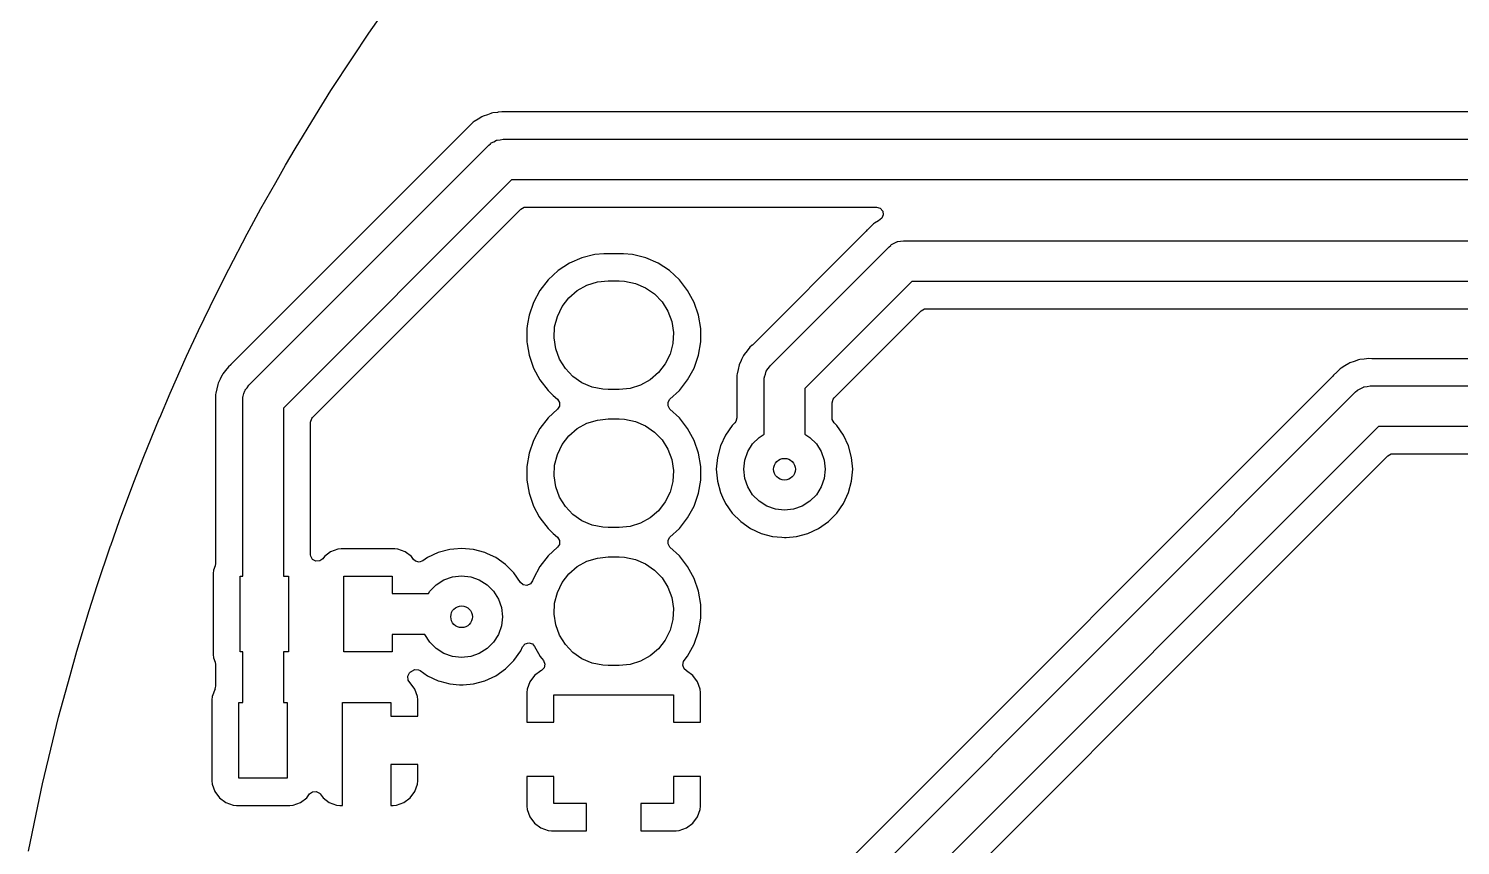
# Model space of a CAD drawing. Extents: x 4.71 to 7.86, y -5.32 to -1.9.
# Drawn here: x 4.742 to 5.78, y -3.177 to -2.586 of the extents above; entities that cross this region are included whole.
import ezdxf

# ---------------------------------------------------------------- set-up
doc = ezdxf.new("R2010")
doc.units = 0
doc.header["$MEASUREMENT"] = 0
doc.layers.add('BLACK', color=7, linetype='CONTINUOUS')

msp = doc.modelspace()

# ---------------------------------------------------------------- linework, layer by layer
at = {"layer": 'BLACK', "linetype": 'CONTINUOUS'}
for p, q in [((4.98874, -2.589), (5.00492, -2.56597)), ((4.97687, -2.60684), (4.98874, -2.589)), ((4.96134, -2.63048), (4.97687, -2.60684)), ((4.95012, -2.64857), (4.96134, -2.63048)), ((5.08517, -2.64583), (5.08245, -2.6462)), ((5.08741, -2.64602), (5.08517, -2.64583)), ((5.08517, -2.64583), (5.08517, -2.64583)), ((5.08517, -2.64583), (5.08517, -2.64583)), ((5.08761, -2.64602), (5.08741, -2.64602)), ((6.62685, -2.64602), (5.08761, -2.64602)), ((4.93526, -2.6728), (4.95012, -2.64857)), ((5.06206, -2.65579), (5.05968, -2.65805)), ((5.06438, -2.65347), (5.06206, -2.65579)), ((5.06439, -2.65347), (5.06438, -2.65347)), ((5.06438, -2.65347), (5.06438, -2.65347)), ((5.06512, -2.6529), (5.06439, -2.65347)), ((5.06793, -2.6512), (5.06512, -2.65289)), ((5.06512, -2.65289), (5.06512, -2.65289)), ((5.06512, -2.65289), (5.06512, -2.6529)), ((5.0707, -2.64943), (5.06793, -2.6512)), ((5.07071, -2.64943), (5.0707, -2.64943)), ((5.07154, -2.64903), (5.07071, -2.64943)), ((5.07155, -2.64903), (5.07154, -2.64903)), ((5.07466, -2.64798), (5.07155, -2.64903)), ((5.07155, -2.64903), (5.07155, -2.64903)), ((5.07707, -2.64709), (5.07466, -2.64798)), ((5.07774, -2.64685), (5.07707, -2.64709)), ((5.07775, -2.64685), (5.07774, -2.64685)), ((5.07774, -2.64685), (5.07774, -2.64685)), ((5.07774, -2.64685), (5.07774, -2.64685)), ((5.07864, -2.64663), (5.07775, -2.64685)), ((5.07865, -2.64663), (5.07864, -2.64663)), ((5.08191, -2.64628), (5.07865, -2.64663)), ((5.08245, -2.6462), (5.08191, -2.64628)), ((5.05909, -2.65877), (4.88882, -2.82903)), ((5.05968, -2.65805), (5.05909, -2.65877)), ((5.05968, -2.65805), (5.05968, -2.65805)), ((5.05968, -2.65805), (5.05968, -2.65805)), ((5.07944, -2.66754), (5.08131, -2.66653)), ((5.08131, -2.66653), (5.08162, -2.66648)), ((5.08162, -2.66648), (5.08189, -2.66634)), ((5.08189, -2.66634), (5.08401, -2.66608)), ((5.08401, -2.66608), (5.08611, -2.66573)), ((5.08611, -2.66573), (6.63059, -2.66573)), ((4.9017, -2.84402), (5.07567, -2.67005)), ((4.92844, -2.68461), (4.93526, -2.6728)), ((5.07567, -2.67005), (5.07683, -2.66907)), ((5.07683, -2.66907), (5.07704, -2.66884)), ((5.07704, -2.66884), (5.0772, -2.66875)), ((5.0772, -2.66875), (5.07753, -2.66848)), ((5.07753, -2.66848), (5.07944, -2.66754)), ((4.9247, -2.6911), (4.92844, -2.68461)), ((4.91054, -2.71593), (4.92129, -2.69708)), ((4.92129, -2.69708), (4.9247, -2.6911)), ((5.09222, -2.69526), (4.9269, -2.86058)), ((6.62448, -2.69526), (5.09222, -2.69526)), ((4.9021, -2.73168), (4.91054, -2.71593)), ((4.94803, -2.86731), (5.09895, -2.71639)), ((5.09895, -2.71639), (5.10137, -2.71507)), ((5.10137, -2.71507), (5.1024, -2.71496)), ((5.1024, -2.71496), (5.35682, -2.71496)), ((5.35682, -2.71496), (5.35945, -2.71574)), ((5.35945, -2.71574), (5.36126, -2.71782)), ((5.36126, -2.71782), (5.36165, -2.72054)), ((5.35454, -2.72709), (5.35222, -2.72941)), ((5.35455, -2.72709), (5.35454, -2.72709)), ((5.35454, -2.72709), (5.35454, -2.72709)), ((5.35527, -2.72652), (5.35455, -2.72709)), ((5.35528, -2.72651), (5.35527, -2.72652)), ((5.35809, -2.72482), (5.35528, -2.72651)), ((5.35528, -2.72651), (5.35528, -2.72651)), ((5.35944, -2.72396), (5.35809, -2.72482)), ((5.3605, -2.72304), (5.35944, -2.72396)), ((5.36165, -2.72054), (5.3605, -2.72304)), ((4.88718, -2.75982), (4.90065, -2.73439)), ((4.90065, -2.73439), (4.9021, -2.73168)), ((5.34924, -2.73239), (5.26673, -2.8149)), ((5.34983, -2.73168), (5.34924, -2.73239)), ((5.34984, -2.73167), (5.34983, -2.73168)), ((5.35222, -2.72941), (5.34984, -2.73167)), ((5.34984, -2.73167), (5.34984, -2.73167)), ((5.37416, -2.7397), (5.37626, -2.73935)), ((5.37626, -2.73935), (6.5802, -2.73935)), ((5.15257, -2.74928), (5.14308, -2.75168)), ((5.15258, -2.74928), (5.15257, -2.74928)), ((5.15912, -2.74874), (5.15258, -2.74928)), ((5.15989, -2.74868), (5.15912, -2.74874)), ((5.17265, -2.74868), (5.15989, -2.74868)), ((5.17346, -2.74874), (5.17265, -2.74868)), ((5.17996, -2.74928), (5.17346, -2.74874)), ((5.18945, -2.75168), (5.17996, -2.74928)), ((5.17996, -2.74928), (5.17996, -2.74928)), ((5.2796, -2.8299), (5.36582, -2.74368)), ((5.36582, -2.74368), (5.36699, -2.74269)), ((5.36699, -2.74269), (5.36719, -2.74246)), ((5.36719, -2.74246), (5.36736, -2.74238)), ((5.36736, -2.74238), (5.36768, -2.7421)), ((5.36768, -2.7421), (5.3696, -2.74116)), ((5.3696, -2.74116), (5.37147, -2.74015)), ((5.37147, -2.74015), (5.37177, -2.7401)), ((5.37177, -2.7401), (5.37205, -2.73997)), ((5.37205, -2.73997), (5.37416, -2.7397)), ((4.87798, -2.77838), (4.88718, -2.75982)), ((5.13412, -2.75562), (5.12592, -2.76097)), ((5.14308, -2.75168), (5.13412, -2.75562)), ((5.19842, -2.75562), (5.18945, -2.75168)), ((5.20661, -2.76097), (5.19842, -2.75562)), ((5.11872, -2.7676), (5.11271, -2.77533)), ((5.12592, -2.76097), (5.11872, -2.7676)), ((5.14681, -2.77157), (5.15441, -2.76919)), ((5.15441, -2.76919), (5.16233, -2.76838)), ((5.16233, -2.76838), (5.17021, -2.76838)), ((5.17021, -2.76838), (5.17419, -2.76858)), ((5.17419, -2.76858), (5.18199, -2.77019)), ((5.18199, -2.77019), (5.18931, -2.77333)), ((5.21382, -2.7676), (5.20661, -2.76097)), ((5.20661, -2.76097), (5.20661, -2.76097)), ((5.21983, -2.77533), (5.21382, -2.7676)), ((5.38238, -2.76888), (5.30481, -2.84645)), ((6.57408, -2.76888), (5.38238, -2.76888)), ((4.86523, -2.80442), (4.87798, -2.77838)), ((5.11271, -2.77533), (5.10805, -2.78394)), ((5.12892, -2.78693), (5.1338, -2.78063)), ((5.1338, -2.78063), (5.13984, -2.77544)), ((5.13984, -2.77544), (5.14681, -2.77157)), ((5.18931, -2.77333), (5.19585, -2.77788)), ((5.19585, -2.77788), (5.20134, -2.78365)), ((5.22449, -2.78394), (5.21983, -2.77533)), ((5.10805, -2.78394), (5.10487, -2.7932)), ((5.10805, -2.78394), (5.10805, -2.78394)), ((5.12541, -2.79408), (5.12892, -2.78693)), ((5.20134, -2.78365), (5.20555, -2.79041)), ((5.20555, -2.79041), (5.20832, -2.79788)), ((5.22767, -2.7932), (5.22449, -2.78394)), ((5.32594, -2.85318), (5.38911, -2.79001)), ((5.38911, -2.79001), (5.39152, -2.7887)), ((5.39152, -2.7887), (5.39256, -2.78858)), ((5.39256, -2.78858), (6.5639, -2.78858)), ((5.10382, -2.79948), (5.10326, -2.80286)), ((5.10487, -2.7932), (5.10382, -2.79948)), ((5.12301, -2.80974), (5.12342, -2.80179)), ((5.12342, -2.80179), (5.12541, -2.79408)), ((5.20832, -2.79788), (5.20953, -2.80576)), ((5.22928, -2.80286), (5.22767, -2.7932)), ((4.85672, -2.82304), (4.86523, -2.80442)), ((5.10326, -2.80286), (5.10326, -2.81265)), ((5.12422, -2.81762), (5.12301, -2.80974)), ((5.20953, -2.80576), (5.20912, -2.81371)), ((5.22928, -2.81265), (5.22928, -2.80286)), ((5.10326, -2.81265), (5.1035, -2.81407)), ((5.1035, -2.81407), (5.10487, -2.8223)), ((5.10487, -2.8223), (5.10805, -2.83156)), ((5.12699, -2.82509), (5.12422, -2.81762)), ((5.20713, -2.82142), (5.20362, -2.82858)), ((5.20912, -2.81371), (5.20713, -2.82142)), ((5.22449, -2.83156), (5.22767, -2.8223)), ((5.22767, -2.8223), (5.22928, -2.81265)), ((5.26033, -2.82246), (5.25993, -2.82334)), ((5.26034, -2.82245), (5.26033, -2.82246)), ((5.26033, -2.82246), (5.26033, -2.82246)), ((5.26082, -2.82167), (5.26034, -2.82245)), ((5.26083, -2.82166), (5.26082, -2.82167)), ((5.26288, -2.81911), (5.26083, -2.82166)), ((5.26083, -2.82166), (5.26083, -2.82166)), ((5.26487, -2.81649), (5.26288, -2.81911)), ((5.26658, -2.81504), (5.26487, -2.81649)), ((5.26673, -2.8149), (5.26658, -2.81504)), ((4.84469, -2.84969), (4.85672, -2.82304)), ((4.88696, -2.83062), (4.88498, -2.83323)), ((4.88868, -2.82916), (4.88696, -2.83062)), ((4.88882, -2.82903), (4.88868, -2.82916)), ((5.10805, -2.83156), (5.10805, -2.83156)), ((5.10805, -2.83156), (5.11271, -2.84017)), ((5.1312, -2.83185), (5.12699, -2.82509)), ((5.13669, -2.83762), (5.1312, -2.83185)), ((5.20362, -2.82858), (5.19874, -2.83488)), ((5.21983, -2.84017), (5.22449, -2.83156)), ((5.25648, -2.83247), (5.25569, -2.83566)), ((5.25719, -2.82927), (5.25648, -2.83247)), ((5.2575, -2.82839), (5.25719, -2.82926)), ((5.25719, -2.82926), (5.25719, -2.82926)), ((5.25719, -2.82926), (5.25719, -2.82927)), ((5.25832, -2.82672), (5.2575, -2.82838)), ((5.2575, -2.82838), (5.2575, -2.82838)), ((5.2575, -2.82838), (5.2575, -2.82839)), ((5.25896, -2.82544), (5.25832, -2.82672)), ((5.25993, -2.82334), (5.25896, -2.82544)), ((5.27706, -2.83331), (5.27837, -2.83163)), ((5.27837, -2.83163), (5.2796, -2.8299)), ((5.69273, -2.83221), (5.69041, -2.83453)), ((5.69274, -2.83221), (5.69273, -2.83221)), ((5.69273, -2.83221), (5.69273, -2.83221)), ((5.69346, -2.83164), (5.69274, -2.83221)), ((5.69347, -2.83163), (5.69346, -2.83164)), ((5.69628, -2.82994), (5.69347, -2.83163)), ((5.69347, -2.83163), (5.69347, -2.83163)), ((5.69905, -2.82817), (5.69628, -2.82994)), ((5.69989, -2.82777), (5.69905, -2.82817)), ((5.69905, -2.82817), (5.69905, -2.82817)), ((5.703, -2.82672), (5.69989, -2.82777)), ((5.69989, -2.82777), (5.69989, -2.82777)), ((5.69989, -2.82777), (5.69989, -2.82777)), ((5.70608, -2.82559), (5.703, -2.82672)), ((5.70609, -2.82559), (5.70608, -2.82559)), ((5.70699, -2.82538), (5.70609, -2.82559)), ((5.707, -2.82537), (5.70699, -2.82538)), ((5.71026, -2.82502), (5.707, -2.82537)), ((5.71351, -2.82457), (5.71026, -2.82502)), ((5.71575, -2.82476), (5.71351, -2.82457)), ((5.71351, -2.82457), (5.71351, -2.82457)), ((5.71595, -2.82477), (5.71575, -2.82476)), ((6.19893, -2.82477), (5.71595, -2.82477)), ((4.87959, -2.84251), (4.87928, -2.84339)), ((4.88032, -2.84104), (4.87959, -2.84251)), ((4.87959, -2.84251), (4.87959, -2.84251)), ((4.87959, -2.84251), (4.87959, -2.84251)), ((4.88105, -2.83957), (4.88032, -2.84104)), ((4.88161, -2.83836), (4.88105, -2.83957)), ((4.88243, -2.83659), (4.88161, -2.83836)), ((4.88292, -2.8358), (4.88243, -2.83658)), ((4.88243, -2.83658), (4.88243, -2.83659)), ((4.88243, -2.83659), (4.88243, -2.83659)), ((4.88498, -2.83323), (4.88292, -2.83579)), ((4.88292, -2.83579), (4.88292, -2.83579)), ((4.88292, -2.83579), (4.88292, -2.8358)), ((5.11271, -2.84017), (5.11271, -2.84017)), ((5.11271, -2.84017), (5.11872, -2.8479)), ((5.14323, -2.84217), (5.13669, -2.83762)), ((5.15055, -2.84531), (5.14323, -2.84217)), ((5.1927, -2.84006), (5.18573, -2.84393)), ((5.19874, -2.83488), (5.1927, -2.84006)), ((5.21382, -2.8479), (5.21983, -2.84017)), ((5.25557, -2.83987), (5.25548, -2.84315)), ((5.25548, -2.84315), (5.25549, -2.84316)), ((5.25549, -2.84316), (5.25557, -2.84408)), ((5.25558, -2.83658), (5.25557, -2.83659)), ((5.25557, -2.83659), (5.25557, -2.83659)), ((5.25557, -2.83659), (5.25557, -2.83987)), ((5.25569, -2.83566), (5.25558, -2.83658)), ((5.25569, -2.83566), (5.25569, -2.83566)), ((5.27528, -2.84034), (5.2754, -2.83882)), ((5.27528, -2.87953), (5.27528, -2.84034)), ((5.27539, -2.83851), (5.27544, -2.83833)), ((5.2754, -2.83882), (5.27539, -2.83851)), ((5.27544, -2.83833), (5.27548, -2.83791)), ((5.27548, -2.83791), (5.27617, -2.83589)), ((5.27617, -2.83589), (5.27678, -2.83385)), ((5.27678, -2.83385), (5.27696, -2.8336)), ((5.27696, -2.8336), (5.27706, -2.83331)), ((5.68743, -2.83751), (5.33635, -3.18858)), ((5.68802, -2.83679), (5.68743, -2.83751)), ((5.68803, -2.83679), (5.68802, -2.83679)), ((5.69041, -2.83453), (5.68803, -2.83679)), ((5.68803, -2.83679), (5.68803, -2.83679)), ((4.83719, -2.8676), (4.84469, -2.84969)), ((4.87778, -2.84979), (4.87767, -2.85071)), ((4.87767, -2.85071), (4.87767, -2.85071)), ((4.87767, -2.85071), (4.87767, -2.85071)), ((4.87767, -2.85071), (4.87767, -2.85071)), ((4.87767, -2.85071), (4.87767, -2.854)), ((4.87857, -2.8466), (4.87778, -2.84978)), ((4.87778, -2.84978), (4.87778, -2.84979)), ((4.87928, -2.84339), (4.87857, -2.8466)), ((4.87928, -2.84339), (4.87928, -2.84339)), ((4.87928, -2.84339), (4.87928, -2.84339)), ((4.89737, -2.85446), (4.8975, -2.85294)), ((4.89748, -2.85264), (4.89754, -2.85246)), ((4.8975, -2.85294), (4.89748, -2.85264)), ((4.89754, -2.85246), (4.89757, -2.85203)), ((4.89757, -2.85203), (4.89826, -2.85002)), ((4.89826, -2.85002), (4.89887, -2.84798)), ((4.89887, -2.84798), (4.89905, -2.84773)), ((4.89905, -2.84773), (4.89915, -2.84744)), ((4.89915, -2.84744), (4.90046, -2.84576)), ((4.90046, -2.84576), (4.9017, -2.84402)), ((5.11872, -2.8479), (5.12247, -2.85135)), ((5.12247, -2.85135), (5.12552, -2.85416)), ((5.15835, -2.84692), (5.15055, -2.84531)), ((5.16233, -2.84712), (5.15835, -2.84692)), ((5.17021, -2.84712), (5.16233, -2.84712)), ((5.17813, -2.84631), (5.17021, -2.84712)), ((5.18573, -2.84393), (5.17813, -2.84631)), ((5.20702, -2.85416), (5.21382, -2.8479)), ((5.25557, -2.84408), (5.25557, -2.86772)), ((5.30481, -2.84645), (5.30481, -2.87953)), ((5.32529, -2.854), (5.32594, -2.85318)), ((5.34309, -3.20972), (5.70401, -2.84879)), ((5.70401, -2.84879), (5.70518, -2.84781)), ((5.70518, -2.84781), (5.70538, -2.84758)), ((5.70538, -2.84758), (5.70555, -2.8475)), ((5.70555, -2.8475), (5.70587, -2.84722)), ((5.70587, -2.84722), (5.70779, -2.84628)), ((5.70779, -2.84628), (5.70966, -2.84527)), ((5.70966, -2.84527), (5.70996, -2.84522)), ((5.70996, -2.84522), (5.71024, -2.84508)), ((5.71024, -2.84508), (5.71235, -2.84482)), ((5.71235, -2.84482), (5.71445, -2.84447)), ((5.71445, -2.84447), (6.21172, -2.84447)), ((4.87765, -2.85461), (4.87758, -2.85728)), ((4.87758, -2.85728), (4.87758, -2.85728)), ((4.87758, -2.85728), (4.87767, -2.8582)), ((4.87767, -2.854), (4.87765, -2.85461)), ((4.87767, -2.8582), (4.87767, -2.97309)), ((4.89737, -2.98222), (4.89737, -2.85446)), ((4.9269, -2.86058), (4.9269, -2.98222)), ((5.12552, -2.86134), (5.11872, -2.8676)), ((5.12552, -2.85416), (5.12694, -2.85652)), ((5.12686, -2.85927), (5.12552, -2.86134)), ((5.12694, -2.85652), (5.12686, -2.85927)), ((5.2056, -2.85898), (5.20568, -2.85623)), ((5.20702, -2.86134), (5.2056, -2.85898)), ((5.20568, -2.85623), (5.20702, -2.85416)), ((5.21382, -2.8676), (5.20702, -2.86134)), ((5.32451, -2.85664), (5.32529, -2.854)), ((5.32451, -2.86772), (5.32451, -2.85664)), ((4.82559, -2.89559), (4.83689, -2.86832)), ((4.83689, -2.86832), (4.83719, -2.8676)), ((4.9466, -2.87076), (4.94738, -2.86812)), ((4.9466, -2.96675), (4.9466, -2.87076)), ((4.94738, -2.86812), (4.94803, -2.86731)), ((5.11872, -2.8676), (5.11271, -2.87533)), ((5.13984, -2.87544), (5.14681, -2.87157)), ((5.14681, -2.87157), (5.15441, -2.86919)), ((5.15441, -2.86919), (5.16233, -2.86838)), ((5.16233, -2.86838), (5.17021, -2.86838)), ((5.17021, -2.86838), (5.17419, -2.86858)), ((5.17419, -2.86858), (5.18199, -2.87019)), ((5.18199, -2.87019), (5.18931, -2.87333)), ((5.18931, -2.87333), (5.19585, -2.87788)), ((5.21983, -2.87533), (5.21382, -2.8676)), ((5.25218, -2.87314), (5.24724, -2.88019)), ((5.25414, -2.87118), (5.25218, -2.87314)), ((5.2548, -2.87036), (5.25414, -2.87118)), ((5.25557, -2.86772), (5.2548, -2.87036)), ((5.32462, -2.86876), (5.32451, -2.86772)), ((5.32594, -2.87118), (5.32462, -2.86876)), ((5.3279, -2.87314), (5.32594, -2.87118)), ((5.33284, -2.88019), (5.3279, -2.87314)), ((5.72057, -2.874), (5.35964, -3.23492)), ((6.21457, -2.874), (5.72057, -2.874)), ((5.10805, -2.88394), (5.10487, -2.8932)), ((5.11271, -2.87533), (5.10805, -2.88394)), ((5.10805, -2.88394), (5.10805, -2.88394)), ((5.12892, -2.88693), (5.1338, -2.88063)), ((5.1338, -2.88063), (5.13984, -2.87544)), ((5.19585, -2.87788), (5.20134, -2.88365)), ((5.20134, -2.88365), (5.20555, -2.89041)), ((5.22449, -2.88394), (5.21983, -2.87533)), ((5.22767, -2.8932), (5.22449, -2.88394)), ((5.24724, -2.88019), (5.2436, -2.888)), ((5.24724, -2.88019), (5.24724, -2.88019)), ((5.26696, -2.88649), (5.27163, -2.88182)), ((5.27163, -2.88182), (5.27528, -2.87953)), ((5.30481, -2.87953), (5.30845, -2.88182)), ((5.30845, -2.88182), (5.31313, -2.88649)), ((5.33648, -2.888), (5.33284, -2.88019)), ((5.33284, -2.88019), (5.33284, -2.88019)), ((5.33284, -2.88019), (5.33284, -2.88019)), ((5.10487, -2.8932), (5.10326, -2.90286)), ((5.12342, -2.90179), (5.12541, -2.89408)), ((5.12541, -2.89408), (5.12892, -2.88693)), ((5.20555, -2.89041), (5.20832, -2.89788)), ((5.22928, -2.90286), (5.22767, -2.8932)), ((5.2436, -2.888), (5.24137, -2.89632)), ((5.2436, -2.888), (5.2436, -2.888)), ((5.26125, -2.89833), (5.26344, -2.89209)), ((5.26344, -2.89209), (5.26696, -2.88649)), ((5.31313, -2.88649), (5.31665, -2.89209)), ((5.31665, -2.89209), (5.31883, -2.89833)), ((5.33871, -2.89632), (5.33648, -2.888)), ((5.60295, -3.01949), (5.7273, -2.89513)), ((5.7273, -2.89513), (5.72971, -2.89381)), ((5.72971, -2.89381), (5.73075, -2.8937)), ((5.73075, -2.8937), (6.2037, -2.8937)), ((4.81851, -2.91413), (4.82559, -2.89559)), ((5.10326, -2.90286), (5.10326, -2.91265)), ((5.12301, -2.90974), (5.12342, -2.90179)), ((5.20832, -2.89788), (5.20953, -2.90576)), ((5.22928, -2.91265), (5.22928, -2.90286)), ((5.24137, -2.89632), (5.24062, -2.9049)), ((5.24062, -2.9049), (5.24062, -2.9049)), ((5.24062, -2.9049), (5.24137, -2.91348)), ((5.24137, -2.89632), (5.24137, -2.89632)), ((5.26051, -2.9049), (5.26125, -2.89833)), ((5.26125, -2.91147), (5.26051, -2.9049)), ((5.31883, -2.89833), (5.31957, -2.9049)), ((5.31957, -2.9049), (5.31883, -2.91147)), ((5.33946, -2.9049), (5.33871, -2.89632)), ((5.33871, -2.91348), (5.33946, -2.9049)), ((4.80795, -2.94207), (4.81851, -2.91413)), ((5.10326, -2.91265), (5.10487, -2.9223)), ((5.12422, -2.91762), (5.12301, -2.90974)), ((5.20912, -2.91371), (5.20713, -2.92142)), ((5.20953, -2.90576), (5.20912, -2.91371)), ((5.22767, -2.9223), (5.22928, -2.91265)), ((5.24137, -2.91348), (5.24137, -2.91348)), ((5.24137, -2.91348), (5.2436, -2.92181)), ((5.26344, -2.91771), (5.26125, -2.91147)), ((5.31883, -2.91147), (5.31665, -2.91771)), ((5.33648, -2.92181), (5.33871, -2.91348)), ((5.10487, -2.9223), (5.10805, -2.93156)), ((5.12699, -2.92509), (5.12422, -2.91762)), ((5.1312, -2.93185), (5.12699, -2.92509)), ((5.20713, -2.92142), (5.20362, -2.92858)), ((5.22449, -2.93156), (5.22767, -2.9223)), ((5.2436, -2.92181), (5.2436, -2.92181)), ((5.2436, -2.92181), (5.2436, -2.92181)), ((5.2436, -2.92181), (5.24511, -2.92505)), ((5.24511, -2.92505), (5.24724, -2.92961)), ((5.26696, -2.92331), (5.26344, -2.91771)), ((5.27163, -2.92799), (5.26696, -2.92331)), ((5.31313, -2.92331), (5.30845, -2.92799)), ((5.31665, -2.91771), (5.31313, -2.92331)), ((5.33284, -2.92961), (5.33648, -2.92181)), ((5.10805, -2.93156), (5.10805, -2.93156)), ((5.10805, -2.93156), (5.11227, -2.93937)), ((5.13669, -2.93762), (5.1312, -2.93185)), ((5.19874, -2.93488), (5.1927, -2.94006)), ((5.20362, -2.92858), (5.19874, -2.93488)), ((5.21983, -2.94017), (5.22449, -2.93156)), ((5.24724, -2.92961), (5.24724, -2.92961)), ((5.24724, -2.92961), (5.25218, -2.93667)), ((5.25218, -2.93667), (5.25828, -2.94276)), ((5.27723, -2.93151), (5.27163, -2.92799)), ((5.28347, -2.93369), (5.27723, -2.93151)), ((5.29004, -2.93443), (5.28347, -2.93369)), ((5.29661, -2.93369), (5.29004, -2.93443)), ((5.30285, -2.93151), (5.29661, -2.93369)), ((5.30845, -2.92799), (5.30285, -2.93151)), ((5.32181, -2.94276), (5.3279, -2.93667)), ((5.3279, -2.93667), (5.33284, -2.92961)), ((4.80171, -2.9601), (4.80795, -2.94207)), ((5.11227, -2.93937), (5.11271, -2.94017)), ((5.11271, -2.94017), (5.11872, -2.9479)), ((5.14323, -2.94217), (5.13669, -2.93762)), ((5.15055, -2.94531), (5.14323, -2.94217)), ((5.15835, -2.94692), (5.15055, -2.94531)), ((5.16233, -2.94712), (5.15835, -2.94692)), ((5.17813, -2.94631), (5.17021, -2.94712)), ((5.18573, -2.94393), (5.17813, -2.94631)), ((5.1927, -2.94006), (5.18573, -2.94393)), ((5.21382, -2.9479), (5.21983, -2.94017)), ((5.25828, -2.94276), (5.26533, -2.9477)), ((5.31475, -2.9477), (5.32181, -2.94276)), ((5.11872, -2.9479), (5.12246, -2.95134)), ((5.12246, -2.95134), (5.12552, -2.95416)), ((5.12552, -2.95416), (5.12694, -2.95652)), ((5.12694, -2.95652), (5.12686, -2.95927)), ((5.17021, -2.94712), (5.16233, -2.94712)), ((5.2056, -2.95898), (5.20568, -2.95623)), ((5.20568, -2.95623), (5.20702, -2.95416)), ((5.20702, -2.95416), (5.21382, -2.9479)), ((5.26533, -2.9477), (5.27314, -2.95134)), ((5.27314, -2.95134), (5.28146, -2.95357)), ((5.28146, -2.95357), (5.28816, -2.95416)), ((5.28816, -2.95416), (5.29004, -2.95432)), ((5.29004, -2.95432), (5.29115, -2.95423)), ((5.29004, -2.95432), (5.29004, -2.95432)), ((5.29004, -2.95432), (5.29004, -2.95432)), ((5.29115, -2.95423), (5.29862, -2.95357)), ((5.29862, -2.95357), (5.30694, -2.95134)), ((5.30694, -2.95134), (5.31475, -2.9477)), ((4.79179, -2.98908), (4.80159, -2.96044)), ((4.80159, -2.96044), (4.80171, -2.9601)), ((4.94672, -2.96779), (4.9466, -2.96675)), ((4.94803, -2.9702), (4.94672, -2.96779)), ((4.96108, -2.96475), (4.95654, -2.96814)), ((4.96639, -2.96277), (4.96108, -2.96475)), ((4.96108, -2.96475), (4.96108, -2.96475)), ((4.96873, -2.96251), (4.96639, -2.96277)), ((5.0075, -2.96251), (4.96873, -2.96251)), ((4.96873, -2.96251), (4.96873, -2.96251)), ((5.00985, -2.96277), (5.0075, -2.96251)), ((5.0075, -2.96251), (5.0075, -2.96251)), ((5.0075, -2.96251), (5.0075, -2.96251)), ((5.0075, -2.96251), (5.0075, -2.96251)), ((5.01516, -2.96475), (5.00985, -2.96277)), ((5.00985, -2.96277), (5.00985, -2.96277)), ((5.0197, -2.96814), (5.01516, -2.96475)), ((5.01516, -2.96475), (5.01516, -2.96475)), ((5.03913, -2.96525), (5.03132, -2.96889)), ((5.04745, -2.96302), (5.03913, -2.96525)), ((5.03913, -2.96525), (5.03913, -2.96525)), ((5.05032, -2.96277), (5.04745, -2.96302)), ((5.04745, -2.96302), (5.04745, -2.96302)), ((5.05603, -2.96227), (5.05032, -2.96277)), ((5.06461, -2.96302), (5.05603, -2.96227)), ((5.05603, -2.96227), (5.05603, -2.96227)), ((5.07294, -2.96525), (5.06461, -2.96302)), ((5.07489, -2.96616), (5.07294, -2.96525)), ((5.07294, -2.96525), (5.07294, -2.96525)), ((5.07294, -2.96525), (5.07294, -2.96525)), ((5.08074, -2.96889), (5.07489, -2.96616)), ((5.11872, -2.9676), (5.11271, -2.97533)), ((5.12552, -2.96134), (5.11872, -2.9676)), ((5.12686, -2.95927), (5.12552, -2.96134)), ((5.20702, -2.96134), (5.2056, -2.95898)), ((5.21382, -2.9676), (5.20702, -2.96134)), ((5.21983, -2.97533), (5.21382, -2.9676)), ((4.87617, -2.97799), (4.87591, -2.98033)), ((4.87736, -2.97479), (4.87617, -2.97799)), ((4.87767, -2.97309), (4.87736, -2.97479)), ((4.95045, -2.97152), (4.94803, -2.9702)), ((4.95319, -2.97133), (4.95045, -2.97152)), ((4.95539, -2.96968), (4.95319, -2.97133)), ((4.95654, -2.96814), (4.95539, -2.96968)), ((5.02123, -2.97019), (5.0197, -2.96814)), ((5.0197, -2.96814), (5.0197, -2.96814)), ((5.02266, -2.97147), (5.02123, -2.97019)), ((5.02533, -2.97214), (5.02266, -2.97147)), ((5.02793, -2.97126), (5.02533, -2.97214)), ((5.03132, -2.96889), (5.02793, -2.97126)), ((5.03132, -2.96889), (5.03132, -2.96889)), ((5.0878, -2.97383), (5.08074, -2.96889)), ((5.08074, -2.96889), (5.08074, -2.96889)), ((5.08074, -2.96889), (5.08074, -2.96889)), ((5.09196, -2.97799), (5.0878, -2.97383)), ((5.09389, -2.97992), (5.09196, -2.97799)), ((5.11271, -2.97533), (5.10805, -2.98394)), ((5.1338, -2.98063), (5.13984, -2.97544)), ((5.13984, -2.97544), (5.14681, -2.97157)), ((5.14681, -2.97157), (5.15441, -2.96919)), ((5.15441, -2.96919), (5.16233, -2.96838)), ((5.16233, -2.96838), (5.17021, -2.96838)), ((5.17021, -2.96838), (5.17419, -2.96858)), ((5.17419, -2.96858), (5.18199, -2.97019)), ((5.18199, -2.97019), (5.18931, -2.97333)), ((5.18931, -2.97333), (5.19585, -2.97788)), ((5.19585, -2.97788), (5.20134, -2.98365)), ((5.22449, -2.98394), (5.21983, -2.97533)), ((4.87591, -2.98033), (4.87591, -2.98033)), ((4.87591, -2.98033), (4.87591, -3.0391)), ((4.89562, -3.03722), (4.89562, -2.98222)), ((4.89562, -2.98222), (4.89737, -2.98222)), ((4.9269, -2.98222), (4.93062, -2.98222)), ((4.93062, -2.98222), (4.93062, -3.03722)), ((4.97062, -3.03722), (4.97062, -2.98222)), ((4.97062, -2.98222), (5.00562, -2.98222)), ((5.00562, -2.98222), (5.00562, -2.99496)), ((5.03295, -2.99328), (5.03762, -2.9886)), ((5.03762, -2.9886), (5.04322, -2.98508)), ((5.04322, -2.98508), (5.04946, -2.9829)), ((5.04946, -2.9829), (5.05603, -2.98216)), ((5.05603, -2.98216), (5.0626, -2.9829)), ((5.0626, -2.9829), (5.06884, -2.98508)), ((5.06884, -2.98508), (5.07444, -2.9886)), ((5.07444, -2.9886), (5.07912, -2.99328)), ((5.09881, -2.98695), (5.09389, -2.97992)), ((5.10059, -2.9885), (5.09881, -2.98695)), ((5.10329, -2.98901), (5.10059, -2.9885)), ((5.10584, -2.98798), (5.10329, -2.98901)), ((5.10743, -2.98574), (5.10584, -2.98798)), ((5.10805, -2.98394), (5.10743, -2.98574)), ((5.10805, -2.98394), (5.10805, -2.98394)), ((5.12541, -2.99408), (5.12892, -2.98693)), ((5.12892, -2.98693), (5.1338, -2.98063)), ((5.20134, -2.98365), (5.20555, -2.99041)), ((5.22767, -2.9932), (5.22449, -2.98394)), ((4.78616, -3.00717), (4.79179, -2.98908)), ((5.00562, -2.99496), (5.03189, -2.99496)), ((5.03189, -2.99496), (5.03295, -2.99328)), ((5.07912, -2.99328), (5.08264, -2.99888)), ((5.08264, -2.99888), (5.08482, -3.00512)), ((5.12342, -3.00179), (5.12541, -2.99408)), ((5.20555, -2.99041), (5.20832, -2.99788)), ((5.20832, -2.99788), (5.20953, -3.00576)), ((5.22928, -3.00286), (5.22767, -2.9932)), ((4.77712, -3.03658), (4.78616, -3.00717)), ((5.08482, -3.00512), (5.08556, -3.01169)), ((5.12301, -3.00974), (5.12342, -3.00179)), ((5.20953, -3.00576), (5.20912, -3.01371)), ((5.22928, -3.01265), (5.22928, -3.00286)), ((5.08482, -3.01826), (5.08264, -3.0245)), ((5.08556, -3.01169), (5.08482, -3.01826)), ((5.12422, -3.01762), (5.12301, -3.00974)), ((5.12699, -3.02509), (5.12422, -3.01762)), ((5.20912, -3.01371), (5.20713, -3.02142)), ((5.22767, -3.0223), (5.22928, -3.01265)), ((5.38681, -3.23562), (5.60295, -3.01949)), ((5.02942, -3.02448), (5.00562, -3.02448)), ((5.00562, -3.02448), (5.00562, -3.03722)), ((5.02943, -3.0245), (5.02942, -3.02448)), ((5.03295, -3.0301), (5.02943, -3.0245)), ((5.03762, -3.03477), (5.03295, -3.0301)), ((5.07912, -3.0301), (5.07444, -3.03477)), ((5.08264, -3.0245), (5.07912, -3.0301)), ((5.1312, -3.03185), (5.12699, -3.02509)), ((5.20362, -3.02858), (5.19874, -3.03488)), ((5.20713, -3.02142), (5.20362, -3.02858)), ((5.22449, -3.03156), (5.22767, -3.0223)), ((4.77223, -3.05426), (4.77712, -3.03658)), ((4.87591, -3.0391), (4.87591, -3.0391)), ((4.87591, -3.0391), (4.87617, -3.04145)), ((4.89737, -3.03722), (4.89562, -3.03722)), ((4.89737, -3.07375), (4.89737, -3.03722)), ((4.93062, -3.03722), (4.9269, -3.03722)), ((4.9269, -3.03722), (4.9269, -3.07375)), ((5.00562, -3.03722), (4.97062, -3.03722)), ((5.04322, -3.03829), (5.03762, -3.03477)), ((5.04946, -3.04047), (5.04322, -3.03829)), ((5.05603, -3.04122), (5.04946, -3.04047)), ((5.0626, -3.04047), (5.05603, -3.04122)), ((5.06884, -3.03829), (5.0626, -3.04047)), ((5.07444, -3.03477), (5.06884, -3.03829)), ((5.09389, -3.04345), (5.09883, -3.0364)), ((5.09883, -3.0364), (5.10021, -3.03345)), ((5.10021, -3.03345), (5.10203, -3.03138)), ((5.10203, -3.03138), (5.10467, -3.03063)), ((5.10467, -3.03063), (5.1073, -3.03142)), ((5.1073, -3.03142), (5.10893, -3.03319)), ((5.10893, -3.03319), (5.11266, -3.04009)), ((5.11266, -3.04009), (5.11271, -3.04017)), ((5.11271, -3.04017), (5.11404, -3.04188)), ((5.13669, -3.03762), (5.1312, -3.03185)), ((5.14323, -3.04217), (5.13669, -3.03762)), ((5.1927, -3.04006), (5.18573, -3.04393)), ((5.19874, -3.03488), (5.1927, -3.04006)), ((5.21727, -3.04347), (5.21983, -3.04017)), ((5.21983, -3.04017), (5.22449, -3.03156)), ((4.87617, -3.04145), (4.87736, -3.04465)), ((4.87736, -3.04465), (4.87767, -3.04635)), ((4.87767, -3.04635), (4.87767, -3.06205)), ((5.02, -3.05112), (5.02212, -3.04996)), ((5.02212, -3.04996), (5.02487, -3.05016)), ((5.02487, -3.05016), (5.02596, -3.05073)), ((5.02596, -3.05073), (5.03132, -3.05449)), ((5.08074, -3.05449), (5.0878, -3.04955)), ((5.0878, -3.04955), (5.09389, -3.04345)), ((5.11374, -3.05076), (5.11343, -3.05093)), ((5.11384, -3.05071), (5.11373, -3.05075)), ((5.11373, -3.05075), (5.11374, -3.05076)), ((5.11575, -3.04872), (5.11384, -3.05071)), ((5.11404, -3.04188), (5.11527, -3.04347)), ((5.11527, -3.04347), (5.11628, -3.04603)), ((5.11628, -3.04603), (5.11575, -3.04872)), ((5.15055, -3.04531), (5.14323, -3.04217)), ((5.15835, -3.04692), (5.15055, -3.04531)), ((5.16233, -3.04712), (5.15835, -3.04692)), ((5.17021, -3.04712), (5.16233, -3.04712)), ((5.17813, -3.04631), (5.17021, -3.04712)), ((5.18573, -3.04393), (5.17813, -3.04631)), ((5.21625, -3.04681), (5.21683, -3.04413)), ((5.21721, -3.04939), (5.21625, -3.04681)), ((5.21683, -3.04413), (5.21727, -3.04347)), ((5.21887, -3.05063), (5.21721, -3.04939)), ((5.2188, -3.05076), (5.21887, -3.05063)), ((5.21911, -3.05093), (5.2188, -3.05076)), ((4.76395, -3.08452), (4.77223, -3.05426)), ((5.01696, -3.05483), (5.01828, -3.05242)), ((5.01716, -3.05757), (5.01696, -3.05483)), ((5.01851, -3.05938), (5.01716, -3.05757)), ((5.01828, -3.05242), (5.01881, -3.05196)), ((5.01845, -3.05944), (5.01851, -3.05938)), ((5.0187, -3.05969), (5.01845, -3.05944)), ((5.02209, -3.06422), (5.0187, -3.05969)), ((5.01881, -3.05196), (5.0197, -3.0513)), ((5.0197, -3.0513), (5.01971, -3.05128)), ((5.0197, -3.0513), (5.0197, -3.0513)), ((5.01971, -3.05128), (5.01973, -3.05127)), ((5.01973, -3.05127), (5.01998, -3.05109)), ((5.01998, -3.05109), (5.02, -3.05112)), ((5.03132, -3.05449), (5.03913, -3.05813)), ((5.03913, -3.05813), (5.03913, -3.05813)), ((5.03913, -3.05813), (5.03913, -3.05813)), ((5.03913, -3.05813), (5.04034, -3.05845)), ((5.04034, -3.05845), (5.04745, -3.06036)), ((5.04745, -3.06036), (5.05448, -3.06097)), ((5.05448, -3.06097), (5.05603, -3.06111)), ((5.05603, -3.06111), (5.05714, -3.06101)), ((5.05603, -3.06111), (5.05603, -3.06111)), ((5.05603, -3.06111), (5.05603, -3.06111)), ((5.05714, -3.06101), (5.06461, -3.06036)), ((5.06461, -3.06036), (5.07294, -3.05813)), ((5.07294, -3.05813), (5.08074, -3.05449)), ((5.10551, -3.05885), (5.10353, -3.06415)), ((5.1089, -3.05432), (5.10551, -3.05885)), ((5.10551, -3.05885), (5.10551, -3.05885)), ((5.11343, -3.05093), (5.1089, -3.05432)), ((5.1089, -3.05432), (5.1089, -3.05432)), ((5.22364, -3.05432), (5.21911, -3.05093)), ((5.22703, -3.05885), (5.22364, -3.05432)), ((5.22364, -3.05432), (5.22364, -3.05432)), ((5.22901, -3.06415), (5.22703, -3.05885)), ((5.22703, -3.05885), (5.22703, -3.05885)), ((4.87518, -3.06952), (4.87493, -3.07187)), ((4.87728, -3.06389), (4.87518, -3.06952)), ((4.87767, -3.06205), (4.8772, -3.06386)), ((4.8772, -3.06386), (4.87728, -3.06389)), ((5.02407, -3.06953), (5.02209, -3.06422)), ((5.02209, -3.06422), (5.02209, -3.06422)), ((5.02432, -3.07187), (5.02407, -3.06953)), ((5.02407, -3.06953), (5.02407, -3.06953)), ((5.10353, -3.06415), (5.10328, -3.0665)), ((5.10328, -3.0665), (5.10328, -3.08807)), ((5.10353, -3.06415), (5.10353, -3.06415)), ((5.12296, -3.08807), (5.12296, -3.06838)), ((5.12296, -3.06838), (5.20958, -3.06838)), ((5.20958, -3.06838), (5.20958, -3.08807)), ((5.22926, -3.0665), (5.22901, -3.06415)), ((5.22901, -3.06415), (5.22901, -3.06415)), ((5.22926, -3.08807), (5.22926, -3.0665)), ((5.22926, -3.0665), (5.22926, -3.0665)), ((4.87493, -3.07187), (4.87493, -3.07187)), ((4.87493, -3.07187), (4.87493, -3.13064)), ((4.89463, -3.12875), (4.89463, -3.07375)), ((4.89463, -3.07375), (4.89737, -3.07375)), ((4.9269, -3.07375), (4.92963, -3.07375)), ((4.92963, -3.07375), (4.92963, -3.12875)), ((4.96963, -3.08864), (4.96963, -3.07375)), ((4.96963, -3.07375), (5.00463, -3.07375)), ((5.00463, -3.07375), (5.00463, -3.08375)), ((5.02432, -3.08375), (5.02432, -3.07187)), ((5.02432, -3.07187), (5.02432, -3.07187)), ((4.7598, -3.1016), (4.76395, -3.08452)), ((4.96963, -3.11875), (4.96963, -3.08864)), ((4.96963, -3.08864), (4.96963, -3.08864)), ((5.00463, -3.08375), (5.02432, -3.08375)), ((5.10328, -3.08807), (5.12296, -3.08807)), ((5.20958, -3.08807), (5.22926, -3.08807)), ((4.7523, -3.13285), (4.7598, -3.1016)), ((4.96963, -3.14844), (4.96963, -3.11875)), ((5.02432, -3.11875), (5.00463, -3.11875)), ((5.00463, -3.11875), (5.00463, -3.14844)), ((5.02432, -3.12744), (5.02432, -3.11875)), ((4.74891, -3.14906), (4.7523, -3.13285)), ((4.87493, -3.13064), (4.87493, -3.13064)), ((4.87493, -3.13064), (4.87518, -3.13299)), ((4.87518, -3.13299), (4.87716, -3.13829)), ((4.92963, -3.12875), (4.89463, -3.12875)), ((5.02209, -3.13829), (5.02407, -3.13298)), ((5.02407, -3.13298), (5.02432, -3.13064)), ((5.02407, -3.13298), (5.02407, -3.13298)), ((5.02432, -3.13064), (5.02432, -3.12744)), ((5.02432, -3.13064), (5.02432, -3.13064)), ((5.12296, -3.12744), (5.10328, -3.12744)), ((5.10328, -3.12744), (5.10328, -3.149)), ((5.12296, -3.14712), (5.12296, -3.12744)), ((5.22926, -3.12744), (5.20958, -3.12744)), ((5.20958, -3.12744), (5.20958, -3.14712)), ((5.22926, -3.149), (5.22926, -3.12744)), ((4.87716, -3.13829), (4.87716, -3.1383)), ((4.87716, -3.1383), (4.88056, -3.14283)), ((4.88056, -3.14283), (4.88056, -3.14283)), ((4.88056, -3.14283), (4.88509, -3.14623)), ((4.93918, -3.14623), (4.94371, -3.14283)), ((4.94371, -3.14283), (4.94574, -3.14012)), ((4.94574, -3.14012), (4.94794, -3.13847)), ((4.94794, -3.13847), (4.95069, -3.13828)), ((4.95069, -3.13828), (4.9531, -3.1396)), ((4.9531, -3.1396), (4.95356, -3.14012)), ((4.95356, -3.14012), (4.95557, -3.14282)), ((4.95557, -3.14282), (4.9601, -3.14621)), ((5.01417, -3.14621), (5.0187, -3.14282)), ((5.0187, -3.14282), (5.02209, -3.13829)), ((5.0187, -3.14282), (5.0187, -3.14282)), ((5.02209, -3.13829), (5.02209, -3.13829)), ((4.74219, -3.18152), (4.74891, -3.14906)), ((4.88509, -3.14623), (4.88509, -3.14623)), ((4.88509, -3.14623), (4.8904, -3.14821)), ((4.8904, -3.14821), (4.8904, -3.14821)), ((4.8904, -3.14821), (4.89068, -3.14824)), ((4.89068, -3.14824), (4.89275, -3.14846)), ((4.89275, -3.14846), (4.93152, -3.14846)), ((4.93152, -3.14846), (4.93387, -3.14821)), ((4.93387, -3.14821), (4.93918, -3.14623)), ((4.9601, -3.14621), (4.9601, -3.14621)), ((4.9601, -3.14621), (4.96541, -3.14819)), ((4.96541, -3.14819), (4.96541, -3.14819)), ((4.96541, -3.14819), (4.96775, -3.14844)), ((4.96775, -3.14844), (4.96775, -3.14844)), ((4.96775, -3.14844), (4.96963, -3.14844)), ((5.00463, -3.14844), (5.00652, -3.14844)), ((5.00652, -3.14844), (5.00886, -3.14819)), ((5.00652, -3.14844), (5.00652, -3.14844)), ((5.00886, -3.14819), (5.01417, -3.14621)), ((5.00886, -3.14819), (5.00886, -3.14819)), ((5.01417, -3.14621), (5.01417, -3.14621)), ((5.10328, -3.149), (5.10353, -3.15135)), ((5.10353, -3.15135), (5.10353, -3.15135)), ((5.10353, -3.15135), (5.10551, -3.15665)), ((5.14658, -3.14712), (5.12296, -3.14712)), ((5.14658, -3.16681), (5.14658, -3.14712)), ((5.20958, -3.14712), (5.18595, -3.14712)), ((5.18595, -3.14712), (5.18595, -3.16681)), ((5.22703, -3.15665), (5.22901, -3.15135)), ((5.22901, -3.15135), (5.22926, -3.149)), ((5.22901, -3.15135), (5.22901, -3.15135)), ((5.22926, -3.149), (5.22926, -3.149)), ((5.10551, -3.15665), (5.10551, -3.15665)), ((5.10551, -3.15665), (5.1089, -3.16118)), ((5.1089, -3.16118), (5.1089, -3.16118)), ((5.1089, -3.16118), (5.11343, -3.16458)), ((5.11343, -3.16458), (5.11343, -3.16458)), ((5.11343, -3.16458), (5.11873, -3.16655)), ((5.2138, -3.16655), (5.21911, -3.16458)), ((5.21911, -3.16458), (5.22364, -3.16118)), ((5.21911, -3.16458), (5.21911, -3.16458)), ((5.22364, -3.16118), (5.22703, -3.15665)), ((5.22364, -3.16118), (5.22364, -3.16118)), ((5.22703, -3.15665), (5.22703, -3.15665)), ((5.11873, -3.16655), (5.11873, -3.16655)), ((5.11873, -3.16655), (5.12108, -3.16681)), ((5.12108, -3.16681), (5.12108, -3.16681)), ((5.12108, -3.16681), (5.14658, -3.16681)), ((5.18595, -3.16681), (5.21146, -3.16681)), ((5.21146, -3.16681), (5.2138, -3.16655)), ((5.21146, -3.16681), (5.21146, -3.16681)), ((5.2138, -3.16655), (5.2138, -3.16655))]:
    msp.add_line(p, q, dxfattribs=at)
at = {"layer": 'BLACK'}
for centre in [(5.29004, -2.9049), (5.05603, -3.01169)]:
    msp.add_circle(centre, 0.00787, dxfattribs=at)

doc.saveas('drawing.dxf')
